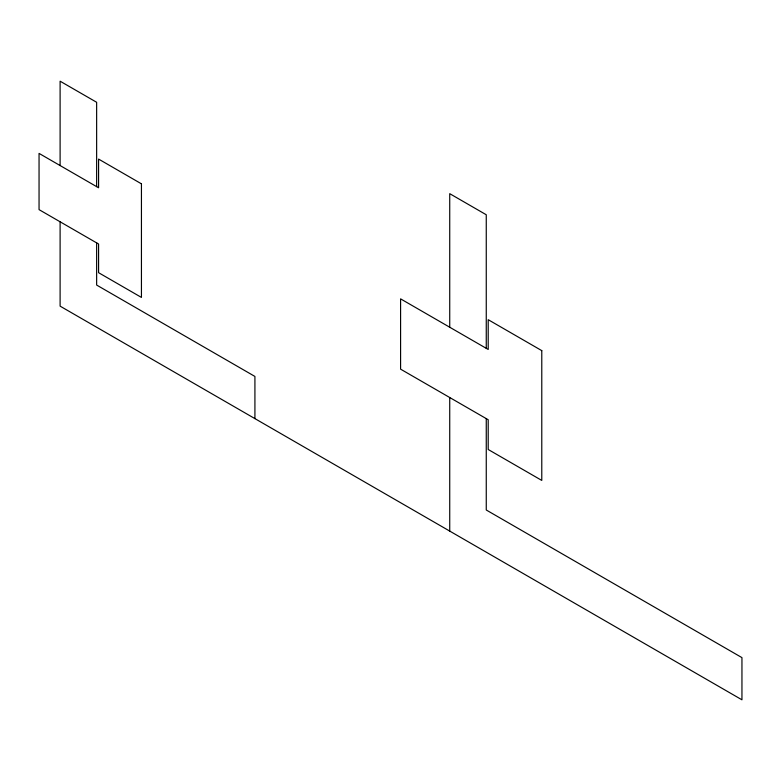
<?xml version="1.0" encoding="UTF-8"?>
<svg xmlns="http://www.w3.org/2000/svg" width="781" height="781" viewBox="0 0 781 781"><rect width="100%" height="100%" fill="white"/><g stroke="black" fill="none" stroke-linecap="round" stroke-linejoin="round"><path stroke-width="1.17" d="M486.26 348.316L486.26 214.755L449.729 193.668L449.729 327.229M486.26 418.616L486.26 510.003L741.95 657.622L741.95 699.805L60.108 306.142L60.108 221.794M449.729 397.529L449.729 531.09M254.918 418.616L254.918 376.442L96.639 285.055L96.639 242.881M96.639 186.639L96.639 102.282L60.108 81.195L60.108 165.552M541.78 350.63L488.203 319.693L488.203 349.449L400.585 298.859L400.585 369.149L488.203 419.739L488.203 449.495L541.78 480.422L541.78 350.63M141.439 183.828L98.582 159.08L98.582 187.762L39.05 153.398L39.05 209.63L98.582 244.004L98.582 272.686L141.439 297.424L141.439 183.828"/></g></svg>
